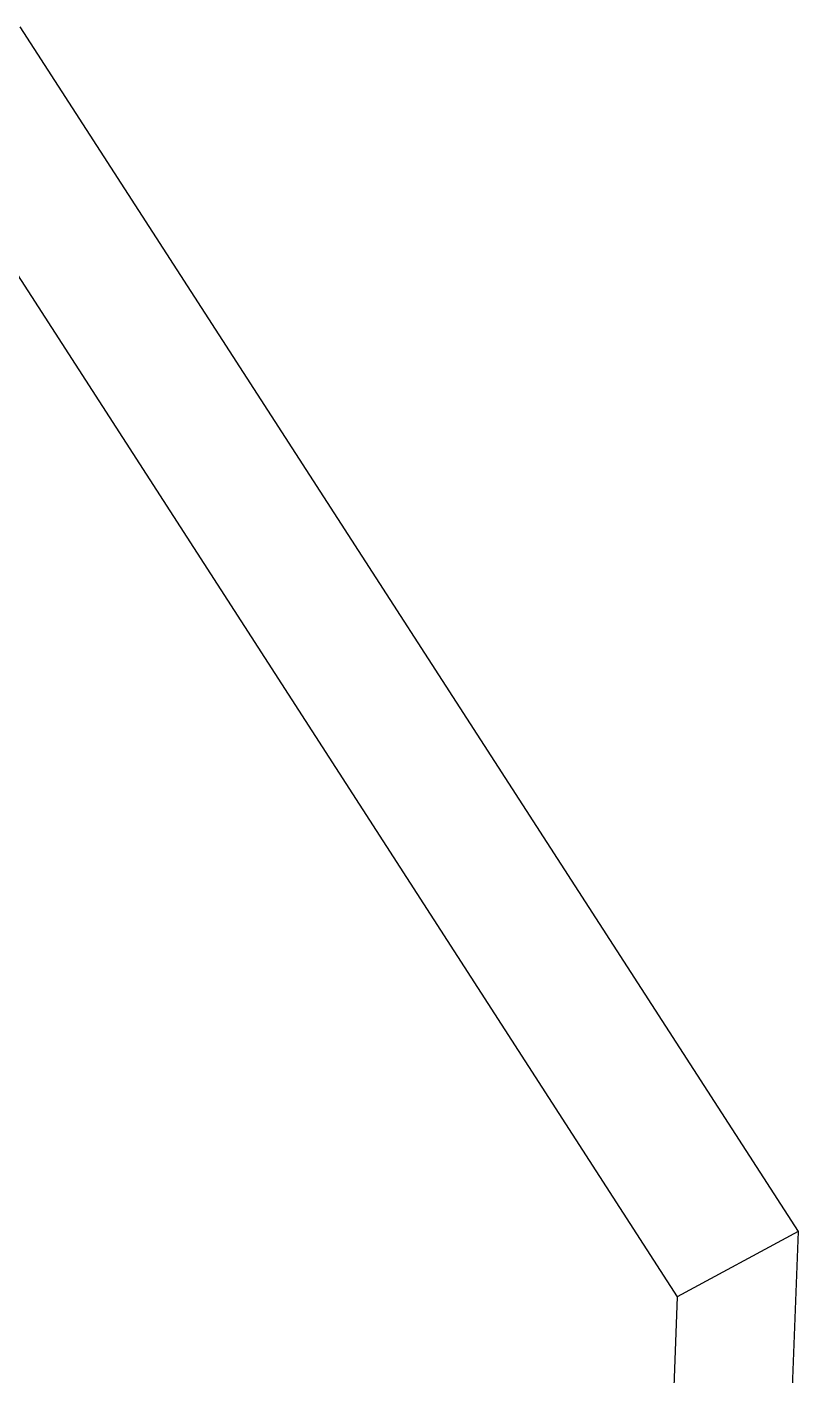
# Model space of a CAD drawing. Extents: x 0 to 159, y 0 to 236.
# Drawn here: x 153.61 to 159.08, y 139.95 to 149.51 of the extents above; entities that cross this region are included whole.
import ezdxf

# ---------------------------------------------------------------- set-up
doc = ezdxf.new("R2010")
doc.units = 0
doc.layers.get('0').update_dxf_attribs({"linetype": 'CONTINUOUS'})

msp = doc.modelspace()

# ---------------------------------------------------------------- linework, layer by layer
at = {"color": 7, "linetype": 'CONTINUOUS'}
for p, q in [((153.5604, 149.5135), (159.0796, 140.9665)), ((153.19, 148.3011), (158.2235, 140.5031)), ((159.0796, 140.9665), (158.2235, 140.5031)), ((159.0796, 140.9665), (158.7757, 133.0171)), ((158.2235, 140.5031), (157.9247, 132.5482))]:
    msp.add_line(p, q, dxfattribs=at)

doc.saveas('drawing.dxf')
